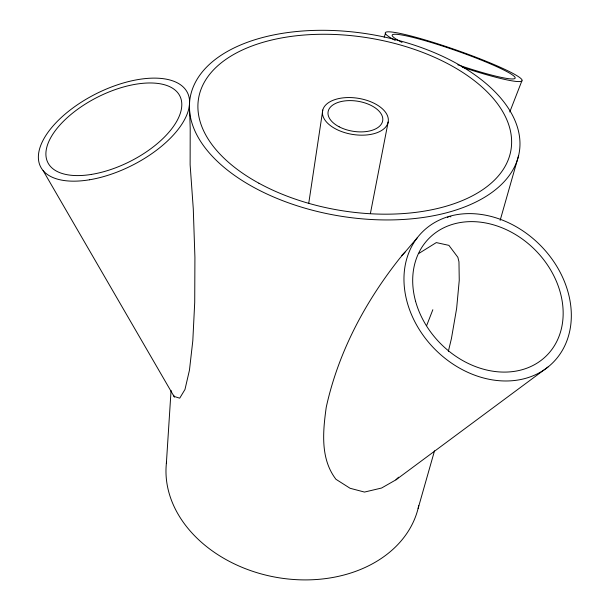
<?xml version="1.0" encoding="UTF-8"?>
<svg xmlns="http://www.w3.org/2000/svg" width="610" height="610" viewBox="0 0 610 610"><rect width="100%" height="100%" fill="white"/><g stroke="black" fill="none" stroke-linecap="round" stroke-linejoin="round"><path stroke-width="0.91" d="M166.362 463.501L171.067 390.446M308.767 203.145L322.774 110.029M370.384 213.599L388.151 122.015A33.253 18.277 9.2 0 0 342.012 98.004A33.253 18.277 9.2 0 0 335.98 129.099A33.253 18.277 9.2 0 0 388.151 122.015M448.358 351.329L451.43 338.558L456.631 308.454L459.254 280.295L458.964 261.804L457.866 257.306L448.907 245.365L436.303 242.589L419.062 253.318M418.117 508.427L434.518 450.82M500.139 220.393L518.63 155.474A166.812 92.125 9.3 0 0 291.138 32.124A166.812 92.125 9.3 0 0 254.324 187.666A166.812 92.125 9.3 0 0 518.63 155.474M384.178 37.164L385.421 33.558M426.619 325.679L432.833 309.72M509.777 111.973L521.855 80.939M43.089 170.548L174.33 396.95L174.49 396.553L179.714 398.185L184.975 389.47L189.458 370.156L192.813 340.7L194.72 302.392L194.918 257.389L193.278 208.818L190.122 164.73L190.206 128.451L189.428 105.316M417.423 237.595L399.809 258.221C365.085 301.958 338.192 352.527 326.228 407.335C322.896 431.499 320.174 458.651 335.95 479.292L350.079 488.274L364.483 492.072L381.57 488.03L395.951 479.826L547.993 367.022A92.346 74.023 45 0 0 507.665 222.345A92.346 74.023 45 0 0 407.267 302.545A92.346 74.023 45 0 0 547.993 367.022M401.776 255.437L405.032 252.121M395.951 479.826L398.604 477.195M447.542 217.396L449.143 216.398L450.912 216.847M173.713 395.242L174.33 396.95M418.757 505.637A128.062 98.179 10.4 0 1 276.917 577.441A128.062 98.179 10.4 0 1 166.576 461.617M395.181 40.367A72.445 7.152 19.3 0 1 426.733 40.405A72.445 7.152 19.3 0 1 519.72 77.554A72.445 7.152 19.3 0 1 462.258 67.169M402.013 42.418A65.118 6.428 19.3 0 1 429.455 41.968A65.118 6.428 19.3 0 1 513.467 75.709A65.118 6.428 19.3 0 1 457.813 64.82M415.585 301.294A83.021 66.543 45 0 0 542 359.687A83.021 66.543 45 0 0 506.178 229.596A83.021 66.543 45 0 0 415.585 301.294M339.175 126.811A27.671 15.212 9.2 0 0 382.645 121.009A27.671 15.212 9.2 0 0 344.353 100.97A27.671 15.212 9.2 0 0 339.175 126.811M258.884 183.206A158.318 87.398 9.3 0 0 510.25 153.446A158.318 87.398 9.3 0 0 295.164 35.906A158.318 87.398 9.3 0 0 258.884 183.206M89.563 179.775A82.251 40.077 -26.8 0 0 188.177 94.329A82.251 40.077 -26.8 0 0 64.21 114.901A82.251 40.077 -26.8 0 0 89.563 179.775M91.561 174.391A73.932 36.02 -26.8 0 0 180.606 97.707A73.932 36.02 -26.8 0 0 69.372 115.808A73.932 36.02 -26.8 0 0 91.561 174.391"/></g></svg>
